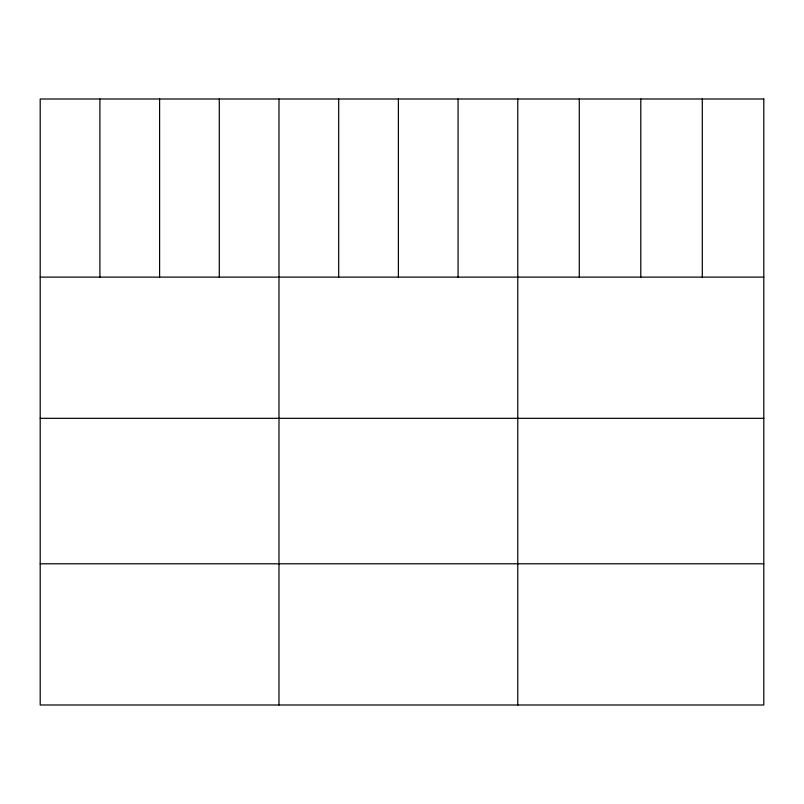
<?xml version="1.0" encoding="UTF-8"?>
<svg xmlns="http://www.w3.org/2000/svg" width="804" height="804" viewBox="0 0 804 804"><rect width="100%" height="100%" fill="white"/><g stroke="black" fill="none" stroke-linecap="round" stroke-linejoin="round"><path stroke-width="1.21" d="M40.2 277.119L763.8 277.119M40.2 418.321L763.8 418.321M40.2 563.795L763.8 563.795M702.294 99.003L702.294 277.119M640.788 99.003L640.788 277.119M579.282 99.003L579.282 277.119M517.776 99.003L517.776 704.997M458.079 99.003L458.079 277.119M398.382 99.003L398.382 277.119M338.685 99.003L338.685 277.119M278.988 99.003L278.988 704.997M219.291 99.003L219.291 277.119M159.594 99.003L159.594 277.119M99.897 99.003L99.897 277.119M763.8 99.003L40.2 99.003L40.2 704.997L763.8 704.997L763.8 99.003"/></g></svg>
